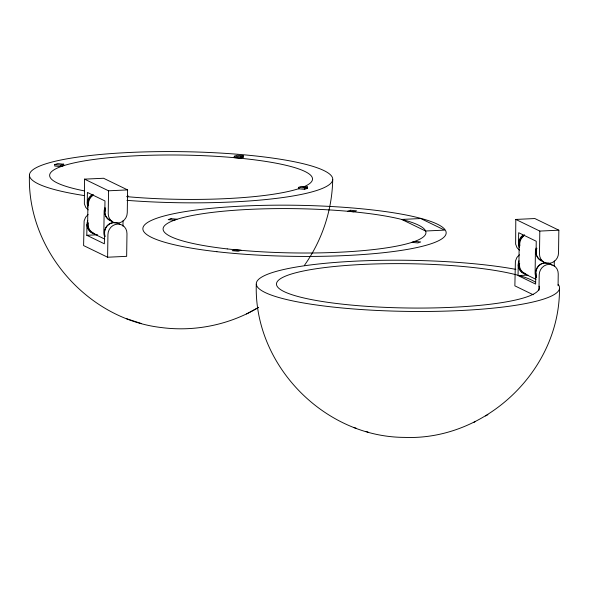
<?xml version="1.0" encoding="UTF-8"?>
<svg xmlns="http://www.w3.org/2000/svg" width="589" height="589" viewBox="0 0 589 589"><rect width="100%" height="100%" fill="white"/><g stroke="black" fill="none" stroke-linecap="round" stroke-linejoin="round"><path stroke-width="0.88" d="M54.733 164.611L54.718 166.002L60.807 166.577L63.693 165.59L63.708 164.191L57.619 163.624L54.733 164.611L60.829 165.178L63.708 164.191M60.807 166.577L60.829 165.178M84.529 179.144L108.545 190.799L108.221 213.571A10.109 9.38 -64.1 0 0 117.609 223.098A10.109 9.38 -64.1 0 0 127.268 212.688L127.585 189.908L103.568 178.261L84.529 179.144L84.367 203.86L85.736 207.387L88.173 209.883M104.533 232.854L104.378 243.809L86.797 235.283L86.951 224.321M87.246 203.396L87.4 192.434L104.975 200.959L104.82 211.922M107.618 257.224L107.934 234.503A10.109 9.38 -64.1 0 1 117.594 224.092A10.109 9.38 -64.1 0 1 126.974 233.612L126.657 256.333L107.618 257.224L83.601 245.576L84.131 220.897L85.604 217.238L88.107 214.506M122.968 226.176L123.042 220.713M127.82 196.733L127.842 195.342M234.289 156.24L234.267 157.631L240.356 158.198L243.242 157.211L243.264 155.82L237.168 155.253L234.289 156.24L240.378 156.807L243.264 155.82M240.356 158.198L240.378 156.807M298.505 187.376L298.49 188.774L304.579 189.341L307.465 188.355L307.487 186.963L301.391 186.389L298.505 187.376L304.601 187.95L307.487 186.963M304.579 189.341L304.601 187.95M515.795 219.432L539.811 231.079L539.487 253.852A10.109 9.38 -64.1 0 0 548.874 263.379A10.109 9.38 -64.1 0 0 558.534 252.968L558.851 230.189L534.834 218.541L515.795 219.432L515.633 244.141L517.002 247.667L519.439 250.163M535.799 273.134L535.644 284.097L518.062 275.564L518.217 264.601M518.511 243.677L518.666 232.714L536.24 241.24L536.086 252.202M538.979 290.237L539.2 274.783A10.109 9.38 -64.1 0 1 548.86 264.373A10.109 9.38 -64.1 0 1 558.239 273.892L558.077 285.709M554.234 266.456L554.308 260.993M559.484 288.772C559.874 370.562 485.483 440.763 404.407 437.391C324.038 437.053 253.675 364.974 256.289 284.192M332.711 179.66C332.13 210.155 322.146 240.128 304.631 265.057M519.373 254.794L516.87 257.518L515.397 261.177L514.867 285.856L533.207 294.75M29.45 174.764C26.755 249.633 87.282 319.076 161.408 327.55C194.871 331.938 229.747 324.811 258.652 307.34M257.938 307.752L246.533 313.989M473.372 422.63L475.404 421.525M485.491 415.981L487.891 414.678M108.545 190.799L127.585 189.908M86.797 235.283L97.678 234.775M539.811 231.079L558.851 230.189M518.062 275.564L528.038 275.1M241.505 157.049L243.242 157.211M305.728 188.193L307.465 188.355M126.687 318.752L141.323 323.523M353.525 427.393L356.205 428.277M366.122 431.494L368.162 432.164M524.644 273.863L535.997 279.37M93.379 233.583L104.732 239.09M547.917 262.944A10.109 9.38 -64.1 0 1 552.143 265.33M536.469 276.911A10.109 9.38 -64.1 0 1 545.458 262.723M525.741 274.018A10.109 9.38 -64.1 0 1 518.997 260.758M543.618 261.619A10.109 9.38 -64.1 0 1 536.866 248.359M519.181 247.454A10.109 9.38 -64.1 0 1 522.855 235.195M526.426 274.349A10.109 9.38 -64.1 0 1 518.902 264.932L519.189 244.008A10.109 9.38 -64.1 0 1 524.622 234.82M536.321 277.728A10.109 9.38 -64.1 0 1 535.114 272.803L535.408 251.871A10.109 9.38 -64.1 0 1 536.189 248.028M519.873 245.804A9.534 8.842 -64.1 0 1 523.827 235.975M524.858 273.333A9.534 8.842 -64.1 0 1 519.638 263.069M536.292 276.344A9.534 8.842 -64.1 0 1 538.375 266.007A9.534 8.842 -64.1 0 1 548.197 263.511M541.372 260.272A9.534 8.842 -64.1 0 1 536.145 250.008M558.158 284.421A151.667 25.555 0.8 0 1 381.79 310.668A151.667 25.555 0.8 0 1 273.591 272.17A151.667 25.555 0.8 0 1 515.868 269.364M539.075 286.202A131.443 22.146 0.8 0 1 370.93 306.604A131.443 22.146 0.8 0 1 302.105 271.279A131.443 22.146 0.8 0 1 517.414 275.085M519.123 275.556A131.443 22.146 0.8 0 1 535.158 282.028M95.16 234.069A10.109 9.38 -64.1 0 1 87.636 224.652L87.923 203.728A10.109 9.38 -64.1 0 1 93.356 194.539M104.518 236.299A10.109 9.38 -64.1 0 1 103.848 232.522L104.143 211.591A10.109 9.38 -64.1 0 1 104.923 207.748M88.608 205.524A9.534 8.842 -64.1 0 1 92.561 195.695M93.592 233.053A9.534 8.842 -64.1 0 1 88.372 222.789M104.54 234.319A9.534 8.842 -64.1 0 1 115.253 222.775M110.106 219.992A9.534 8.842 -64.1 0 1 104.879 209.728M112.352 221.339A10.109 9.38 -64.1 0 1 105.6 208.079M87.916 207.173A10.109 9.38 -64.1 0 1 91.59 194.915M105.203 236.631A10.109 9.38 -64.1 0 1 108.619 224.564A10.109 9.38 -64.1 0 1 120.436 224.623M94.476 233.737A10.109 9.38 -64.1 0 1 87.732 220.477M84.382 195.585A151.667 25.555 0.8 0 1 113.14 153.442A151.667 25.555 0.8 0 1 332.542 177.996A151.667 25.555 0.8 0 1 126.944 200.348M84.168 190.858A131.443 22.146 0.8 0 1 78.897 161.894A131.443 22.146 0.8 0 1 247.66 159.015A131.443 22.146 0.8 0 1 303.033 187.125M299.138 188.546A131.443 22.146 0.8 0 1 126.628 196.63M171.031 218.659L168.204 219.623L174.175 220.183L177.002 219.218L171.031 218.659M235.07 249.721L232.243 250.693L238.214 251.245L241.041 250.281L235.07 249.721M350.514 210.273L347.687 211.237L353.658 211.797L356.485 210.833L350.514 210.273M414.708 241.402L411.88 242.366L417.851 242.926L420.679 241.961L414.708 241.402M420.737 218.541L401.698 219.432L425.552 231.006L444.592 230.115L420.737 218.541M227.236 248.911A131.443 22.146 0.8 0 0 425.928 232.891A131.443 22.146 0.8 0 0 230.373 210.597A131.443 22.146 0.8 0 0 227.236 248.911M216.885 251.702A151.667 25.555 0.8 0 0 446.145 233.207A151.667 25.555 0.8 0 0 220.5 207.49A151.667 25.555 0.8 0 0 216.885 251.702"/></g></svg>
